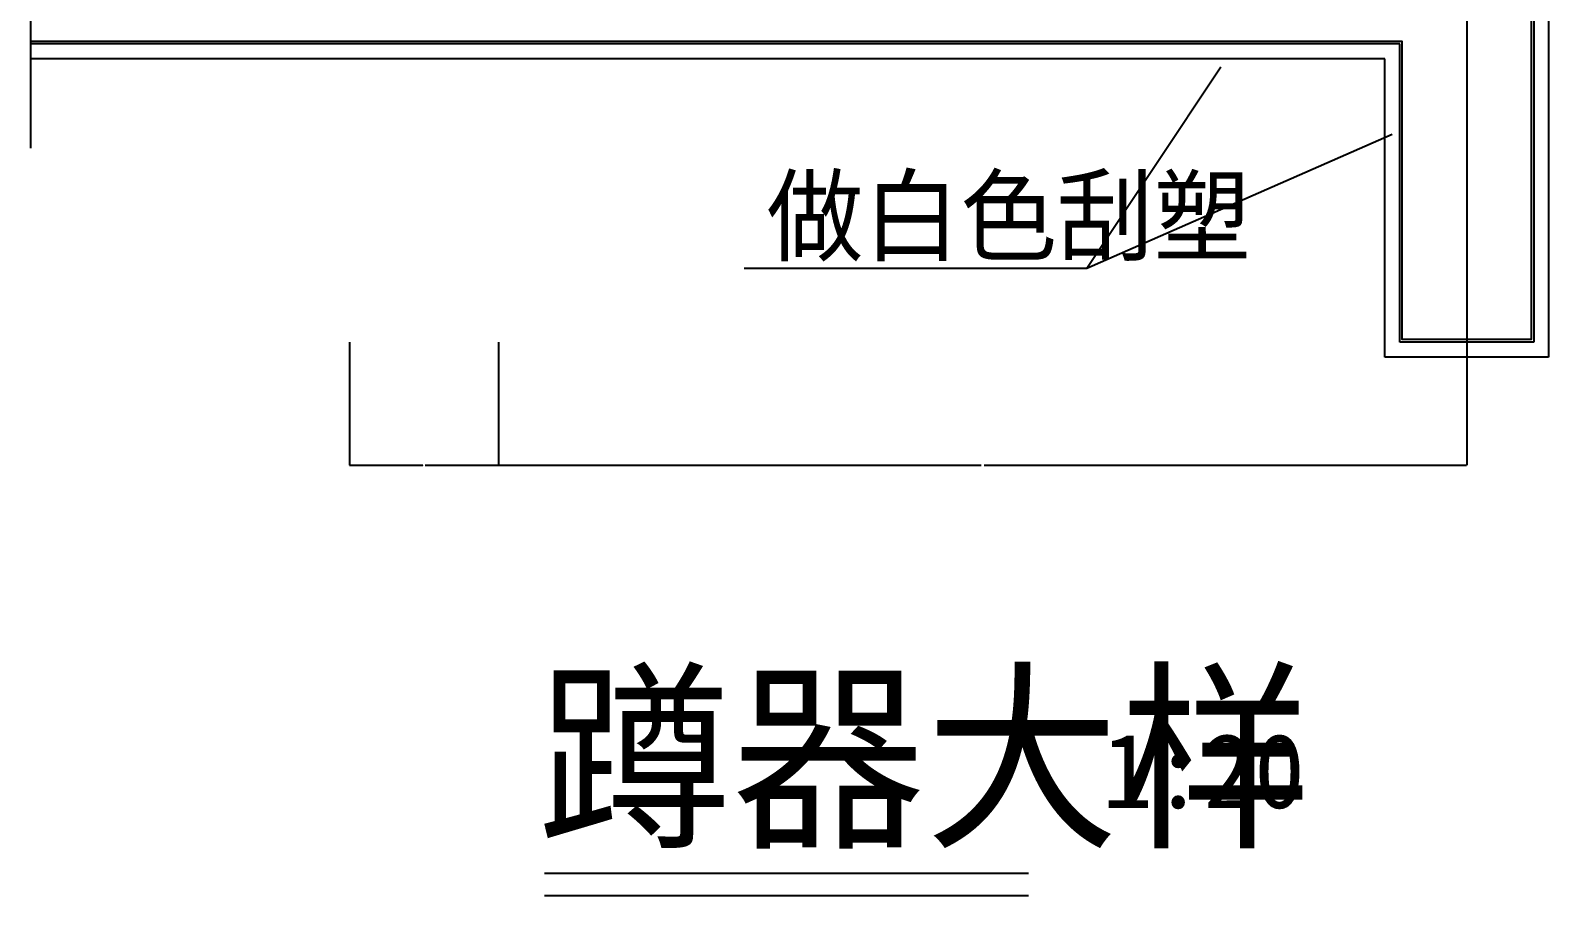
# Model space of a CAD drawing. Header units: metres. Extents: x -750 to 9354, y 114 to 2961.
# Drawn here: x -690 to 1348, y 114 to 1274 of the extents above; entities that cross this region are included whole.
import ezdxf

# ---------------------------------------------------------------- set-up
doc = ezdxf.new("R2010")
doc.units = ezdxf.units.M
for name, color, linetype in [('DOTE', 1, 'Continuous'), ('PUB_DIM', 3, 'Continuous'), ('PUB_TEXT', 7, 'Continuous'), ('PUB_WALL', 255, 'Continuous'), ('S_FLOOR', 2, 'Continuous'), ('S_SURFACE', 6, 'Continuous')]:
    doc.layers.add(name, color=color, linetype=linetype)
doc.dimstyles.get("Standard").update_dxf_attribs({"dimtxt": 2.5, "dimasz": 2.5, "dimexe": 1.25, "dimexo": 0.625, "dimtad": 1, "dimcen": 2.5, "dimazin": 3, "dimtfac": 1, "dimtmove": 0, "dimatfit": 3})

# ---------------------------------------------------------------- blocks, each defined once
blk = doc.blocks.new('*D8')
for p, q in [((-261.71, 856.17), (-261.71, 690.89)), ((-61.71, 856.17), (-61.71, 690.89)), ((-261.46, 690.89), (-163.21, 690.89)), ((-160.21, 690.89), (-61.96, 690.89))]:
    blk.add_line(p, q)
at = {"layer": 'Defpoints'}
for p in [(-261.71, 856.17), (-61.71, 856.17), (-261.71, 690.89)]:
    blk.add_point(p, dxfattribs=at)
at = {"layer": 'PUB_DIM', "insert": (-161.71, 690.89), "char_height": 1, "attachment_point": 5}
blk.add_mtext('200', dxfattribs=at)
blk = doc.blocks.new('*D9')
for p, q in [((-61.71, 856.17), (-61.71, 690.89)), ((1238.29, 856.17), (1238.29, 690.89)), ((-61.46, 690.89), (586.29, 690.89)), ((590.29, 690.89), (1238.04, 690.89))]:
    blk.add_line(p, q)
at = {"layer": 'Defpoints'}
for p in [(-61.71, 856.17), (1238.29, 856.17), (-61.71, 690.89)]:
    blk.add_point(p, dxfattribs=at)
at = {"layer": 'PUB_DIM', "insert": (588.29, 690.89), "char_height": 1, "attachment_point": 5}
blk.add_mtext('1300', dxfattribs=at)

msp = doc.modelspace()

# ---------------------------------------------------------------- linework, layer by layer
for points in [[(0, 143.86), (650.13, 143.86)], [(0, 113.58), (650.13, 113.58)]]:
    msp.add_lwpolyline(points)
at = {"layer": 'DOTE'}
msp.add_line((1238.29, 2526.17), (1238.29, 717.2), dxfattribs=at)
at = {"layer": 'PUB_WALL'}
for points in [[(1324.79, 2496.17), (1324.79, 859.67), (1151.79, 859.67), (1151.79, 1259.67), (-541.71, 1259.67)], [(-261.72, 1259.67), (-690.1, 1259.67)]]:
    msp.add_lwpolyline(points, dxfattribs=at)
at = {"layer": 'S_FLOOR'}
for p, q in [((1328.29, 1356.17), (1328.29, 856.17)), ((-261.72, 1256.17), (-690.1, 1256.17)), ((1148.29, 1256.17), (-541.71, 1256.17)), ((1148.29, 856.17), (1148.29, 1256.17)), ((1328.29, 856.17), (1148.29, 856.17))]:
    msp.add_line(p, q, dxfattribs=at)
at = {"layer": 'S_SURFACE'}
for p, q in [((1348.29, 2496.17), (1348.29, 836.17)), ((-690.1, 1296.17), (-690.1, 1116.17)), ((-281.72, 1236.17), (-690.1, 1236.17)), ((1128.29, 1236.17), (-521.71, 1236.17)), ((728.29, 955.32), (908.29, 1225.32)), ((1128.29, 836.17), (1128.29, 1236.17)), ((728.29, 955.32), (1138.29, 1135.32)), ((268.29, 955.32), (728.29, 955.32)), ((1348.29, 836.17), (1128.29, 836.17))]:
    msp.add_line(p, q, dxfattribs=at)

# ---------------------------------------------------------------- texts
at = {"layer": 'PUB_DIM'}
msp.add_text('1:20', height=100, dxfattribs=at).set_placement((748.87, 230.95))
at = {"layer": 'PUB_TEXT'}
for s, height, p in [('做白色刮塑', 100, (298.29, 975.32)), ('蹲器大样', 200, (-8.46, 198.52))]:
    msp.add_text(s, height=height, dxfattribs=at).set_placement(p)

# ---------------------------------------------------------------- dimensions: what is measured, and where the dimension line sits
at = {"layer": 'PUB_DIM'}
for base, p1, p2, picture, middle in [((-261.71, 690.89), (-261.71, 856.17), (-61.71, 856.17), '*D8', (-161.71, 690.89)), ((-61.71, 690.89), (-61.71, 856.17), (1238.29, 856.17), '*D9', (588.29, 690.89))]:
    dim = msp.add_linear_dim(base=base, p1=p1, p2=p2, dimstyle='Standard', dxfattribs=at)
    dim.commit()
    dim.dimension.update_dxf_attribs({"geometry": picture, "text_midpoint": middle})

doc.saveas('drawing.dxf')
